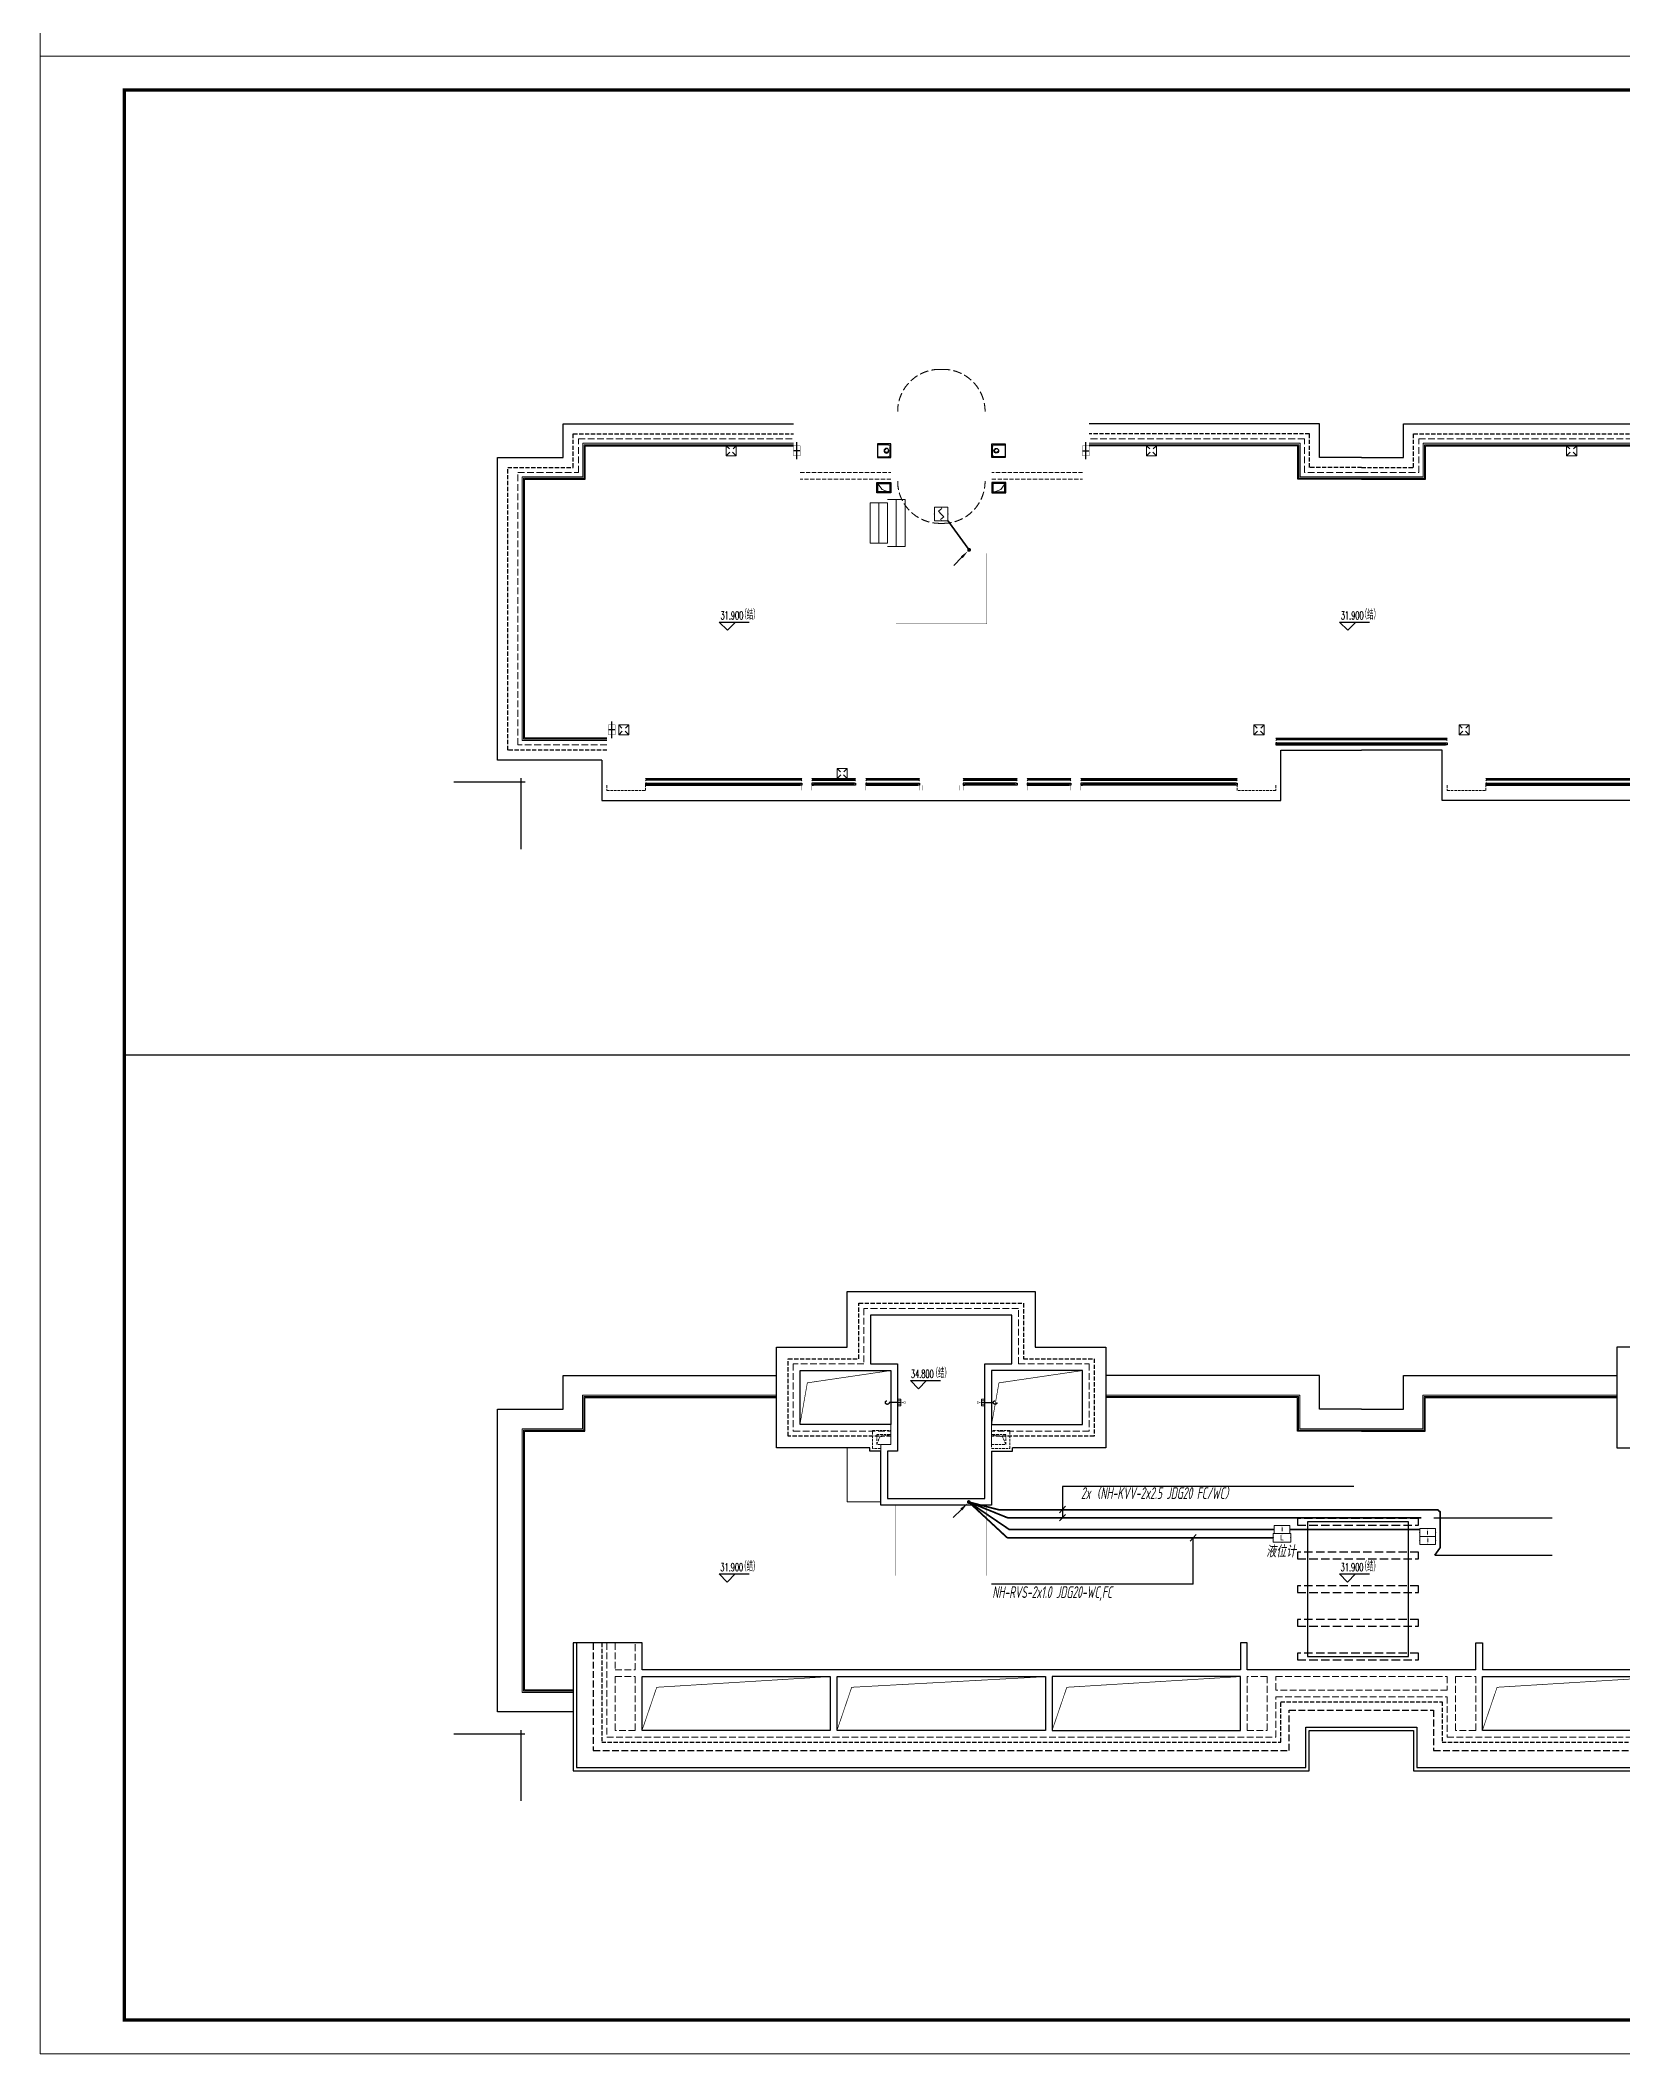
# Model space of a CAD drawing. Extents: x 3774419 to 4775970, y -926964 to 2266.
# Drawn here: x 4439570 to 4486647, y -926854 to -866979 of the extents above; entities that cross this region are included whole.
import ezdxf
from ezdxf.enums import TextEntityAlignment as Align

# ---------------------------------------------------------------- set-up
doc = ezdxf.new("R2010")
doc.units = 0
doc.header["$LTSCALE"] = 1000
doc.header["$MEASUREMENT"] = 0
for name, pattern in [('#P_--_20B1_001_t3$0$DASH', [0.35, 0.25, -0.1]), ('$1$DASH', [0.35, 0.25, -0.1]), ('__DASH', [0.35, 0.25, -0.1]), ('DASH', [0.35, 0.25, -0.1])]:
    doc.linetypes.add(name, pattern=pattern)
doc.layers.get('0').update_dxf_attribs({"linetype": 'CONTINUOUS'})
for name, color, linetype in [('!!电气', 1, 'CONTINUOUS'), ('$RECOVER_210609100354-0', 7, 'CONTINUOUS'), ('3-栏杆1', 252, 'CONTINUOUS'), ('DIM-照明', 7, 'CONTINUOUS'), ('DIM_ELEV', 3, 'CONTINUOUS'), ('LVTRY', 252, 'CONTINUOUS'), ('LWIRE', 4, 'CONTINUOUS'), ('ROOF', 183, 'CONTINUOUS'), ('TWT_DASH', 7, 'DASH'), ('TWT_水箱', 7, 'CONTINUOUS'), ('VPIPE-凝结', 150, 'CONTINUOUS'), ('VPIPE-雨水', 4, 'DASH'), ('WIRE-消防', 4, 'CONTINUOUS'), ('WIRE-照明', 2, 'CONTINUOUS'), ('建筑-排气道', 252, 'CONTINUOUS'), ('机电标识类', 1, 'CONTINUOUS'), ('污水', 3, 'CONTINUOUS'), ('看线', 185, 'CONTINUOUS'), ('管', 193, 'CONTINUOUS'), ('铝合金', 144, 'CONTINUOUS')]:
    doc.layers.add(name, color=color, linetype=linetype)
for name, color, linetype, lineweight in [('EQUIP-消防', 3, 'CONTINUOUS', 20), ('PUB_HATCH', 8, 'CONTINUOUS', 9), ('STAIR', 252, 'CONTINUOUS', 20), ('WINDOW', 146, 'CONTINUOUS', 20), ('图框', 147, 'CONTINUOUS', 20), ('平面-分水线', 189, 'CONTINUOUS', 15), ('平面-栏杆', 56, 'CONTINUOUS', 15), ('平面-看线', 252, 'CONTINUOUS', 15), ('立面-洞口示意', 252, 'CONTINUOUS', 13), ('线脚', 6, 'CONTINUOUS', 15)]:
    doc.layers.add(name, color=color, linetype=linetype, lineweight=lineweight)
doc.styles.add('_TCH_DIM', font='SIMPLEX', dxfattribs={"bigfont": 'GBCBIG'})
doc.styles.add('_TEL_ATTDEF', font='gbenor', dxfattribs={"bigfont": 'gbcbig'})
doc.styles.add('_TEL_DIM', font='SIMPLEX', dxfattribs={"width": 0.8, "height": 3.5, "bigfont": 'HZTXT'})
doc.styles.add('HZTXT', font='gbeitc.shx', dxfattribs={"width": 0.8, "height": 400, "bigfont": 'hztxt.shx'})
doc.styles.get("Standard").update_dxf_attribs({"font": 'gbenor.shx', "bigfont": 'gbcbig.shx'})

# ---------------------------------------------------------------- blocks, each defined once
blk = doc.blocks.new('DFSFSF')
at = {"layer": '平面-分水线'}
for p, q in [((697142, 775568), (697142, 775668)), ((697342, 775668), (697143, 775668)), ((697342, 775568), (697143, 775568)), ((697193, 775568), (697193, 775668)), ((697243, 775568), (697243, 775668)), ((697292, 775568), (697292, 775668)), ((697342, 775668), (697342, 775568)), ((697342, 775568), (697342, 775668))]:
    blk.add_line(p, q, dxfattribs=at)
blk = doc.blocks.new('DFGDGDGD')
at = {"layer": '平面-分水线', "const_width": 10}
blk.add_lwpolyline([(697268, 775441), (697243, 775541), (697218, 775441)], close=True, dxfattribs=at)
blk.add_blockref('DFSFSF', (0, 0))
blk = doc.blocks.new('R5T6Y7TRF')
at = {"layer": '平面-分水线', "color": 252, "elevation": -134}
blk.add_lwpolyline([(392485, -26438), (392785, -26438), (392785, -26738), (392485, -26738)], close=True, dxfattribs=at)
for points in [[(392485, -26438), (392582, -26534)], [(392485, -26738), (392593, -26629)], [(392676, -26629), (392785, -26738)], [(392688, -26534), (392785, -26438)]]:
    blk.add_lwpolyline(points, dxfattribs=at)
blk = doc.blocks.new('A$C3EB2330C')
at = {"layer": '管', "color": 252}
for p, q in [((0, 380), (330, 380)), ((330, 20), (0, 20)), ((380, 330), (380, 70))]:
    blk.add_line(p, q, dxfattribs=at)
blk.add_lwpolyline([(400, 400), (400, 0), (0, 0), (0, 400)], close=True, dxfattribs=at)
for centre, start, end in [((330, 330), 0, 90), ((330, 70), 270, 360)]:
    blk.add_arc(centre, 50, start, end, dxfattribs=at)
blk.add_ellipse((267, 200), major_axis=(-49.5, -49.5), ratio=1, start_param=-0.785398, end_param=5.497787, dxfattribs=at)
blk = doc.blocks.new('*U179')
h = blk.add_hatch(color=5)
h.set_gradient(color1=(0, 0, 255), rotation=180, tint=1)
h.paths.add_polyline_path([(0, 0), (-6.35, -6.35), (-6.35, -2.159), (-15, -2.159), (-15, 2.159), (-6.35, 2.159), (-6.35, 6.35)])
at = {"color": 0, "linetype": 'Continuous'}
blk.add_lwpolyline([(0, 0), (-6.35, -6.35), (-6.35, -2.159), (-15, -2.159), (-15, 2.159), (-6.35, 2.159), (-6.35, 6.35)], close=True, dxfattribs=at)
blk = doc.blocks.new('sgrsefv')
at = {"layer": 'PUB_HATCH'}
blk.add_hatch(color=256, dxfattribs=at).paths.add_polyline_path([(1112933, 840916), (1112933, 840646), (1113073, 840646), (1113073, 840661), (1112968, 840661), (1112948, 840681), (1112948, 840881), (1112968, 840901), (1113288, 840901), (1113308, 840881), (1113308, 840681), (1113288, 840661), (1113183, 840661), (1113183, 840646), (1113323, 840646), (1113323, 840916)])
at = {"layer": 'LVTRY', "color": 1}
for p, q in [((1113073, 840661), (1113073, 840646)), ((1113183, 840661), (1113183, 840646))]:
    blk.add_line(p, q, dxfattribs=at)
for points in [[(1112918, 840931), (1113338, 840931), (1113338, 840631), (1112918, 840631)], [(1112933, 840916), (1113323, 840916), (1113323, 840646), (1112933, 840646)], [(1113288, 840661), (1112968, 840661), (1112948, 840681), (1112948, 840881), (1112968, 840901), (1113288, 840901), (1113308, 840881), (1113308, 840681), (1113288, 840661)]]:
    blk.add_lwpolyline(points, close=True, dxfattribs=at)
at = {"layer": '立面-洞口示意'}
blk.add_lwpolyline([(1112918, 840931), (1113182, 840837), (1113338, 840631)], dxfattribs=at)
at = {"layer": '建筑-排气道', "xscale": -5, "yscale": 5, "zscale": 5, "rotation": 270}
blk.add_blockref('*U179', (1113118, 840599), dxfattribs=at)
blk = doc.blocks.new('GDGDGDGRGD')
at = {"color": 252, "linetype": '__DASH', "ltscale": 0.1}
blk.add_wipeout([(428917, 296115), (428717, 296115), (428717, 295815), (428917, 295815)], dxfattribs=at).dxf.layer = '污水'
at = {"layer": '机电标识类', "color": 252, "linetype": 'DASH', "ltscale": 400}
for p, q in [((428917, 295965), (428717, 295965)), ((428817, 295715), (428817, 296215))]:
    blk.add_line(p, q, dxfattribs=at)
at = {"layer": '污水', "color": 252, "linetype": '__DASH', "ltscale": 0.1, "const_width": 10}
blk.add_lwpolyline([(428917, 296115), (428717, 296115), (428717, 295815), (428917, 295815)], close=True, dxfattribs=at)
blk = doc.blocks.new('A$C1BAD4CCC')
at = {"layer": 'PUB_HATCH'}
blk.add_hatch(color=252, dxfattribs=at).paths.add_polyline_path([(15, -15), (15, -285), (155, -285), (155, -270), (50, -270), (30, -250), (30, -50), (50, -30), (370, -30), (390, -50), (390, -250), (370, -270), (265, -270), (265, -285), (405, -285), (405, -15)])
at = {"layer": 'LVTRY', "color": 252}
for p, q in [((155, -270), (155, -285)), ((265, -270), (265, -285))]:
    blk.add_line(p, q, dxfattribs=at)
for points in [[(420, 0), (0, 0), (0, -300), (420, -300)], [(405, -15), (15, -15), (15, -285), (405, -285)], [(50, -270), (370, -270), (390, -250), (390, -50), (370, -30), (50, -30), (30, -50), (30, -250), (50, -270)]]:
    blk.add_lwpolyline(points, close=True, dxfattribs=at)
at = {"layer": '立面-洞口示意', "color": 252}
blk.add_lwpolyline([(420, 0), (156, -94), (0, -300)], dxfattribs=at)
blk = doc.blocks.new('A$C2C2276DA')
at = {"layer": '!!电气'}
for p, q in [((-2000, 0), (117, 0)), ((0, -2000), (0, 110))]:
    blk.add_line(p, q, dxfattribs=at)
at = {"layer": '$RECOVER_210609100354-0', "color": 252, "const_width": 8}
for points in [[(11150, 6800), (11150, 4700), (13850, 4700), (13850, 6800)], [(38850, 6800), (38850, 4700), (36150, 4700), (36150, 6800)]]:
    blk.add_lwpolyline(points, dxfattribs=at)
at = {"color": 252, "const_width": 8}
for points in [[(8350, -100), (8350, -250), (8650, -250), (8650, -100)], [(9950, -100), (9950, -250), (10250, -250), (10250, -100)], [(11850, -100), (11850, -250), (11950, -250), (11950, -100)], [(13150, -100), (13150, -250), (13050, -250), (13050, -100)], [(15050, -100), (15050, -250), (14750, -250), (14750, -100)], [(16650, -100), (16650, -250), (16350, -250), (16350, -100)], [(33350, -100), (33350, -250), (33650, -250), (33650, -100)], [(34950, -100), (34950, -250), (35250, -250), (35250, -100)], [(36850, -100), (36850, -250), (36950, -250), (36950, -100)], [(38150, -100), (38150, -250), (38050, -250), (38050, -100)], [(40050, -100), (40050, -250), (39750, -250), (39750, -100)], [(41650, -100), (41650, -250), (41350, -250), (41350, -100)]]:
    blk.add_lwpolyline(points, dxfattribs=at)
at = {"layer": '3-栏杆1', "color": 252}
for p, q in [((22470, 1282), (22450, 1300)), ((22450, 1300), (22470, 1282)), ((22470, 1253), (22450, 1233)), ((22450, 1233), (22470, 1253)), ((22470, 1282), (27530, 1282)), ((22470, 1282), (22470, 1253)), ((27530, 1253), (22470, 1253)), ((27530, 1282), (27550, 1300)), ((27550, 1300), (27530, 1282)), ((27530, 1282), (27530, 1253)), ((27550, 1233), (27530, 1253)), ((3720, 82), (3700, 100)), ((3700, 100), (3720, 82)), ((3720, 53), (3700, 33)), ((3700, 33), (3720, 53)), ((3720, 82), (8330, 82)), ((3720, 82), (3720, 53)), ((8330, 53), (3720, 53)), ((8330, 82), (8350, 100)), ((8350, 100), (8330, 82)), ((8330, 82), (8330, 53)), ((8350, 33), (8330, 53)), ((8650, 100), (8670, 82)), ((8650, 33), (8670, 53)), ((9930, 82), (8670, 82)), ((8670, 82), (8670, 53)), ((8670, 53), (9930, 53)), ((9930, 82), (9950, 100)), ((9950, 100), (9930, 82)), ((9930, 82), (9930, 53)), ((9930, 53), (9950, 33)), ((9950, 33), (9930, 53)), ((10270, 82), (10250, 100)), ((10250, 100), (10270, 82)), ((10270, 53), (10250, 33)), ((10250, 33), (10270, 53)), ((10270, 82), (11830, 82)), ((10270, 82), (10270, 53)), ((11830, 53), (10270, 53)), ((11830, 82), (11850, 100)), ((11850, 100), (11830, 82)), ((11830, 82), (11830, 53)), ((11850, 33), (11830, 53)), ((13170, 82), (13150, 100)), ((13150, 100), (13170, 82)), ((13150, 33), (13170, 53)), ((14730, 82), (13170, 82)), ((13170, 82), (13170, 53)), ((13170, 53), (14730, 53)), ((14730, 82), (14750, 100)), ((14750, 100), (14730, 82)), ((14730, 82), (14730, 53)), ((14730, 53), (14750, 33)), ((14750, 33), (14730, 53)), ((15070, 82), (15050, 100)), ((15050, 100), (15070, 82)), ((15070, 53), (15050, 33)), ((15050, 33), (15070, 53)), ((15070, 82), (16330, 82)), ((15070, 82), (15070, 53)), ((16330, 53), (15070, 53)), ((16350, 100), (16330, 82)), ((16330, 82), (16330, 53)), ((16350, 33), (16330, 53)), ((16670, 82), (16650, 100)), ((16650, 100), (16670, 82)), ((16650, 33), (16670, 53)), ((21280, 82), (16670, 82)), ((16670, 82), (16670, 53)), ((16670, 53), (21280, 53)), ((21280, 82), (21300, 100)), ((21300, 100), (21280, 82)), ((21280, 82), (21280, 53)), ((21280, 53), (21300, 33)), ((21300, 33), (21280, 53)), ((28720, 82), (28700, 100)), ((28700, 100), (28720, 82)), ((28720, 53), (28700, 33)), ((28700, 33), (28720, 53)), ((28720, 82), (33330, 82)), ((28720, 82), (28720, 53)), ((33330, 53), (28720, 53)), ((33330, 82), (33350, 100)), ((33350, 100), (33330, 82)), ((33330, 82), (33330, 53)), ((33350, 33), (33330, 53)), ((33650, 100), (33670, 82)), ((33650, 33), (33670, 53)), ((34930, 82), (33670, 82)), ((33670, 82), (33670, 53)), ((33670, 53), (34930, 53)), ((34930, 82), (34950, 100)), ((34950, 100), (34930, 82)), ((34930, 82), (34930, 53)), ((34930, 53), (34950, 33)), ((34950, 33), (34930, 53)), ((35270, 82), (35250, 100)), ((35250, 100), (35270, 82)), ((35270, 53), (35250, 33)), ((35250, 33), (35270, 53)), ((35270, 82), (36830, 82)), ((35270, 82), (35270, 53)), ((36830, 53), (35270, 53)), ((36830, 82), (36850, 100)), ((36850, 100), (36830, 82)), ((36830, 82), (36830, 53)), ((36850, 33), (36830, 53)), ((38170, 82), (38150, 100)), ((38150, 100), (38170, 82)), ((38150, 33), (38170, 53)), ((39730, 82), (38170, 82)), ((38170, 82), (38170, 53)), ((38170, 53), (39730, 53)), ((39730, 82), (39750, 100)), ((39750, 100), (39730, 82)), ((39730, 82), (39730, 53)), ((39730, 53), (39750, 33)), ((39750, 33), (39730, 53)), ((40070, 82), (40050, 100)), ((40050, 100), (40070, 82)), ((40070, 53), (40050, 33)), ((40050, 33), (40070, 53)), ((40070, 82), (41330, 82)), ((40070, 82), (40070, 53)), ((41330, 53), (40070, 53)), ((41350, 100), (41330, 82)), ((41330, 82), (41330, 53)), ((41350, 33), (41330, 53)), ((41670, 82), (41650, 100)), ((41650, 100), (41670, 82)), ((41650, 33), (41670, 53)), ((46280, 82), (41670, 82)), ((41670, 82), (41670, 53)), ((41670, 53), (46280, 53)), ((46280, 82), (46300, 100)), ((46300, 100), (46280, 82)), ((46280, 82), (46280, 53)), ((46280, 53), (46300, 33)), ((46300, 33), (46280, 53))]:
    blk.add_line(p, q, dxfattribs=at)
at = {"layer": 'DIM_ELEV', "color": 252}
for p, q in [((6134, 4512), (5894, 4752)), ((5894, 4752), (6786, 4752)), ((6134, 4512), (6374, 4752)), ((24588, 4512), (24348, 4752)), ((24348, 4752), (25240, 4752)), ((24588, 4512), (24828, 4752)), ((44106, 4752), (43214, 4752)), ((43866, 4512), (43626, 4752)), ((43866, 4512), (44106, 4752))]:
    blk.add_line(p, q, dxfattribs=at)
at = {"layer": 'ROOF', "color": 252, "ltscale": 0.8}
for points in [[(2400, 650), (-700, 650), (-700, 9650), (1250, 9650), (1250, 10650), (8100, 10650)], [(25000, 9650), (23750, 9650), (23750, 10650), (16900, 10650)], [(25000, 9650), (26250, 9650), (26250, 10650), (33100, 10650)], [(2550, 1300), (100, 1300), (100, 9000), (1900, 9000), (1900, 10000), (8100, 10000)], [(25000, 9000), (23100, 9000), (23100, 10000), (16900, 10000)], [(25000, 9000), (26900, 9000), (26900, 10000), (33100, 10000)]]:
    blk.add_lwpolyline(points, dxfattribs=at)
at = {"layer": 'STAIR', "color": 252}
for p, q in [((10900, 7100), (10900, 8300)), ((39100, 7100), (39100, 8300))]:
    blk.add_line(p, q, dxfattribs=at)
at = {"layer": 'STAIR', "color": 252, "linetype": 'DASH'}
for points in [[(11200, 11020, -0.414214), (12450, 12270), (12550, 12270, -0.414214), (13800, 11020)], [(38800, 11020, 0.414214), (37550, 12270), (37450, 12270, 0.414214), (36200, 11020)], [(11200, 8940, 0.414214), (12450, 7690), (12550, 7690, 0.414214), (13800, 8940)], [(38800, 8940, -0.414214), (37550, 7690), (37450, 7690, -0.414214), (36200, 8940)]]:
    blk.add_lwpolyline(points, format="xyb", dxfattribs=at)
at = {"layer": 'STAIR', "color": 252}
for points in [[(10900, 8400), (11160, 8400), (11160, 7000), (10900, 7000)], [(11160, 8400), (11420, 8400), (11420, 7000), (11160, 7000)], [(38840, 8400), (38580, 8400), (38580, 7000), (38840, 7000)], [(39100, 8400), (38840, 8400), (38840, 7000), (39100, 7000)], [(10640, 8300), (10380, 8300), (10380, 7100), (10640, 7100)], [(10900, 8300), (10640, 8300), (10640, 7100), (10900, 7100)], [(39100, 8300), (39360, 8300), (39360, 7100), (39100, 7100)], [(39360, 8300), (39620, 8300), (39620, 7100), (39360, 7100)]]:
    blk.add_lwpolyline(points, dxfattribs=at)
at = {"layer": 'VPIPE-雨水', "color": 252}
for centre in [(10867, 9850), (14133, 9850), (35867, 9850), (39133, 9850)]:
    blk.add_circle(centre, 55, dxfattribs=at)
at = {"layer": 'WINDOW', "color": 252, "linetype": 'DASH', "ltscale": 0.5}
for p, q in [((8300, 9200), (11000, 9200)), ((11000, 9000), (8300, 9000)), ((16700, 9200), (14000, 9200)), ((14000, 9000), (16700, 9000)), ((33300, 9200), (36000, 9200)), ((36000, 9000), (33300, 9000)), ((41700, 9200), (39000, 9200)), ((39000, 9000), (41700, 9000))]:
    blk.add_line(p, q, dxfattribs=at)
at = {"layer": '平面-栏杆', "color": 252}
for points in [[(2550, 1230), (30, 1230), (30, 9070), (1830, 9070), (1830, 10070), (8100, 10070)], [(2550, 1270), (70, 1270), (70, 9030), (1870, 9030), (1870, 10030), (8100, 10030)], [(25000, 9070), (23170, 9070), (23170, 10070), (16900, 10070)], [(25000, 9030), (23130, 9030), (23130, 10030), (16900, 10030)], [(25000, 9070), (26830, 9070), (26830, 10070), (33100, 10070)], [(25000, 9030), (26870, 9030), (26870, 10030), (33100, 10030)]]:
    blk.add_lwpolyline(points, dxfattribs=at)
at = {"layer": '平面-看线', "color": 252}
for p, q in [((27550, 1300), (22450, 1300)), ((8350, 100), (3700, 100)), ((9950, 100), (8650, 100)), ((10250, 100), (11850, 100)), ((14750, 100), (13150, 100)), ((15050, 100), (16350, 100)), ((16650, 100), (21300, 100)), ((33350, 100), (28700, 100)), ((34950, 100), (33650, 100)), ((35250, 100), (36850, 100)), ((39750, 100), (38150, 100)), ((40050, 100), (41350, 100)), ((41650, 100), (46300, 100))]:
    blk.add_line(p, q, dxfattribs=at)
at = {"layer": '平面-看线', "color": 252, "linetype": 'DASH', "ltscale": 0.8}
for points in [[(2550, 1100), (-100, 1100), (-100, 9200), (1700, 9200), (1700, 10200), (8100, 10200)], [(25000, 9200), (23300, 9200), (23300, 10200), (16900, 10200)], [(25000, 9200), (26700, 9200), (26700, 10200), (33100, 10200)]]:
    blk.add_lwpolyline(points, dxfattribs=at)
at = {"layer": '平面-看线', "color": 252, "linetype": 'DASH', "ltscale": 0.3}
for points in [[(2550, -100), (2550, -250), (3700, -250), (3700, -100)], [(22450, -100), (22450, -250), (21300, -250), (21300, -100)], [(27550, -100), (27550, -250), (28700, -250), (28700, -100)], [(47450, -100), (47450, -250), (46300, -250), (46300, -100)]]:
    blk.add_lwpolyline(points, dxfattribs=at)
at = {"layer": '看线', "color": 252, "linetype": '#P_--_20B1_001_t3$0$DASH', "ltscale": 0.5}
for points in [[(2550, 950), (-400, 950), (-400, 9350), (1550, 9350), (1550, 10350), (8100, 10350)], [(25000, 9350), (23450, 9350), (23450, 10350), (16900, 10350)], [(25000, 9350), (26550, 9350), (26550, 10350), (33100, 10350)]]:
    blk.add_lwpolyline(points, dxfattribs=at)
at = {"layer": '看线', "color": 252}
for points in [[(2400, 650), (2400, -550), (22600, -550), (22600, 950), (25000, 950)], [(47600, 650), (47600, -550), (27400, -550), (27400, 950), (25000, 950)]]:
    blk.add_lwpolyline(points, dxfattribs=at)
at = {"layer": '铝合金', "color": 252}
for points in [[(22480, 1160), (22450, 1160), (22450, 1100), (22500, 1100), (22500, 1130)], [(22450, 1130), (22450, 1100), (22500, 1100), (22500, 1110), (22500, 1110), (22500, 1130)], [(22480, 1160), (27520, 1160)], [(22500, 1130), (27500, 1130)], [(22500, 1100), (27500, 1100)], [(27520, 1160), (27550, 1160), (27550, 1100), (27500, 1100), (27500, 1130)], [(27550, 1130), (27550, 1100), (27500, 1100), (27500, 1110), (27500, 1110), (27500, 1130)], [(3730, -40), (3700, -40), (3700, -100), (3750, -100), (3750, -70)], [(3700, -70), (3700, -100), (3750, -100), (3750, -90), (3750, -90), (3750, -70)], [(3730, -40), (8320, -40)], [(3750, -70), (8300, -70)], [(3750, -100), (8300, -100)], [(8320, -40), (8350, -40), (8350, -100), (8300, -100), (8300, -70)], [(8350, -70), (8350, -100), (8300, -100), (8300, -90), (8300, -90), (8300, -70)], [(8680, -40), (8650, -40), (8650, -100), (8700, -100), (8700, -70)], [(8650, -70), (8650, -100), (8700, -100), (8700, -90), (8700, -90), (8700, -70)], [(9920, -40), (8680, -40)], [(9900, -70), (8700, -70)], [(9900, -100), (8700, -100)], [(9920, -40), (9950, -40), (9950, -100), (9900, -100), (9900, -70)], [(9950, -70), (9950, -100), (9900, -100), (9900, -90), (9900, -90), (9900, -70)], [(10280, -40), (10250, -40), (10250, -100), (10300, -100), (10300, -70)], [(10250, -70), (10250, -100), (10300, -100), (10300, -90), (10300, -90), (10300, -70)], [(10280, -40), (11820, -40)], [(10300, -70), (11800, -70)], [(10300, -100), (11800, -100)], [(11820, -40), (11850, -40), (11850, -100), (11800, -100), (11800, -70)], [(11850, -70), (11850, -100), (11800, -100), (11800, -90), (11800, -90), (11800, -70)], [(13180, -40), (13150, -40), (13150, -100), (13200, -100), (13200, -70)], [(13150, -70), (13150, -100), (13200, -100), (13200, -90), (13200, -90), (13200, -70)], [(14720, -40), (13180, -40)], [(14700, -70), (13200, -70)], [(14700, -100), (13200, -100)], [(14720, -40), (14750, -40), (14750, -100), (14700, -100), (14700, -70)], [(14750, -70), (14750, -100), (14700, -100), (14700, -90), (14700, -90), (14700, -70)], [(15080, -40), (15050, -40), (15050, -100), (15100, -100), (15100, -70)], [(15050, -70), (15050, -100), (15100, -100), (15100, -90), (15100, -90), (15100, -70)], [(15080, -40), (16320, -40)], [(15100, -70), (16300, -70)], [(15100, -100), (16300, -100)], [(16320, -40), (16350, -40), (16350, -100), (16300, -100), (16300, -70)], [(16350, -70), (16350, -100), (16300, -100), (16300, -90), (16300, -90), (16300, -70)], [(16680, -40), (16650, -40), (16650, -100), (16700, -100), (16700, -70)], [(16650, -70), (16650, -100), (16700, -100), (16700, -90), (16700, -90), (16700, -70)], [(21270, -40), (16680, -40)], [(21250, -70), (16700, -70)], [(21250, -100), (16700, -100)], [(21270, -40), (21300, -40), (21300, -100), (21250, -100), (21250, -70)], [(21300, -70), (21300, -100), (21250, -100), (21250, -90), (21250, -90), (21250, -70)], [(28730, -40), (28700, -40), (28700, -100), (28750, -100), (28750, -70)], [(28700, -70), (28700, -100), (28750, -100), (28750, -90), (28750, -90), (28750, -70)], [(28730, -40), (33320, -40)], [(28750, -70), (33300, -70)], [(28750, -100), (33300, -100)], [(33320, -40), (33350, -40), (33350, -100), (33300, -100), (33300, -70)], [(33350, -70), (33350, -100), (33300, -100), (33300, -90), (33300, -90), (33300, -70)], [(33680, -40), (33650, -40), (33650, -100), (33700, -100), (33700, -70)], [(33650, -70), (33650, -100), (33700, -100), (33700, -90), (33700, -90), (33700, -70)], [(34920, -40), (33680, -40)], [(34900, -70), (33700, -70)], [(34900, -100), (33700, -100)], [(34920, -40), (34950, -40), (34950, -100), (34900, -100), (34900, -70)], [(34950, -70), (34950, -100), (34900, -100), (34900, -90), (34900, -90), (34900, -70)], [(35280, -40), (35250, -40), (35250, -100), (35300, -100), (35300, -70)], [(35250, -70), (35250, -100), (35300, -100), (35300, -90), (35300, -90), (35300, -70)], [(35280, -40), (36820, -40)], [(35300, -70), (36800, -70)], [(35300, -100), (36800, -100)], [(36820, -40), (36850, -40), (36850, -100), (36800, -100), (36800, -70)], [(36850, -70), (36850, -100), (36800, -100), (36800, -90), (36800, -90), (36800, -70)], [(38180, -40), (38150, -40), (38150, -100), (38200, -100), (38200, -70)], [(38150, -70), (38150, -100), (38200, -100), (38200, -90), (38200, -90), (38200, -70)], [(39720, -40), (38180, -40)], [(39700, -70), (38200, -70)], [(39700, -100), (38200, -100)], [(39720, -40), (39750, -40), (39750, -100), (39700, -100), (39700, -70)], [(39750, -70), (39750, -100), (39700, -100), (39700, -90), (39700, -90), (39700, -70)], [(40080, -40), (40050, -40), (40050, -100), (40100, -100), (40100, -70)], [(40050, -70), (40050, -100), (40100, -100), (40100, -90), (40100, -90), (40100, -70)], [(40080, -40), (41320, -40)], [(40100, -70), (41300, -70)], [(40100, -100), (41300, -100)], [(41320, -40), (41350, -40), (41350, -100), (41300, -100), (41300, -70)], [(41350, -70), (41350, -100), (41300, -100), (41300, -90), (41300, -90), (41300, -70)], [(41680, -40), (41650, -40), (41650, -100), (41700, -100), (41700, -70)], [(41650, -70), (41650, -100), (41700, -100), (41700, -90), (41700, -90), (41700, -70)], [(46270, -40), (41680, -40)], [(46250, -70), (41700, -70)], [(46250, -100), (41700, -100)], [(46270, -40), (46300, -40), (46300, -100), (46250, -100), (46250, -70)], [(46300, -70), (46300, -100), (46250, -100), (46250, -90), (46250, -90), (46250, -70)]]:
    blk.add_lwpolyline(points, dxfattribs=at)
at = {"color": 252}
for p in [(-386385, 36438, 134), (-361385, 36438, 134), (-389585, 28138, 134), (-364585, 28138, 134), (-383085, 26838, 134)]:
    blk.add_blockref('R5T6Y7TRF', p, dxfattribs=at)
at = {"color": 252, "xscale": -1}
for p in [(411385, 36438, 134), (414585, 28138, 134), (439585, 28138, 134), (433085, 26838, 134)]:
    blk.add_blockref('R5T6Y7TRF', p, dxfattribs=at)
for name, p, rotation in [('R5T6Y7TRF', (436385, 36438, 134), 359.9999999999918), ('sgrsefv', (-1073918, 849532), 180), ('A$C1BAD4CCC', (10580, 8601), 180), ('A$C1BAD4CCC', (35580, 8601), 180)]:
    blk.add_blockref(name, p, dxfattribs=dict(at, rotation=rotation))
at = {"color": 252}
for name, p, rotation in [('sgrsefv', (1148918, 849532), 179.9999999999919), ('A$C1BAD4CCC', (14420, 8601), 180.0000011675328), ('A$C1BAD4CCC', (39420, 8601), 179.9999999032518)]:
    blk.add_blockref(name, p, dxfattribs=dict(at, rotation=rotation))
at = {"layer": '管', "color": 252, "xscale": -1, "rotation": 180}
for p in [(10600, 10050), (35600, 10050)]:
    blk.add_blockref('A$C3EB2330C', p, dxfattribs=at)
at = {"layer": '管', "color": 252}
for p, rotation in [((14400, 10050), 180), ((39400, 10050), 179.9999999999919)]:
    blk.add_blockref('A$C3EB2330C', p, dxfattribs=dict(at, rotation=rotation))
at = {"layer": 'DIM_ELEV', "color": 252, "style": '_TCH_DIM'}
for s, height, width, p in [('31.900', 238, 0.494118, (5930, 4832)), ('（结）', 270.1, 0.7, (6523, 4832)), ('31.900', 238, 0.494118, (24384, 4832)), ('（结）', 270.1, 0.7, (24977, 4832)), ('31.900', 238, 0.494118, (43315, 4832)), ('（结）', 270.1, 0.7, (43909, 4832))]:
    blk.add_text(s, height=height, dxfattribs=dict(at, width=width)).set_placement(p)
at = {"color": 252}
for p in [(-420617, -286115), (-395617, -286115), (-426117, -294416)]:
    blk.add_blockref('GDGDGDGRGD', p, dxfattribs=at)
at = {"color": 252, "xscale": -1}
for p in [(445617, -286115), (476117, -294416)]:
    blk.add_blockref('GDGDGDGRGD', p, dxfattribs=at)
at = {"layer": 'ROOF', "color": 252, "ltscale": 0.8}
for points in [[(47600, 650), (50700, 650), (50700, 9650), (48750, 9650), (48750, 10650), (41900, 10650)], [(47450, 1300), (49900, 1300), (49900, 9000), (48100, 9000), (48100, 10000), (41900, 10000)]]:
    blk.add_lwpolyline(points, dxfattribs=at)
at = {"layer": '平面-栏杆', "color": 252}
for points in [[(47450, 1230), (49970, 1230), (49970, 9070), (48170, 9070), (48170, 10070), (41900, 10070)], [(47450, 1270), (49930, 1270), (49930, 9030), (48130, 9030), (48130, 10030), (41900, 10030)]]:
    blk.add_lwpolyline(points, dxfattribs=at)
at = {"layer": '平面-看线', "color": 252, "linetype": 'DASH', "ltscale": 0.8}
blk.add_lwpolyline([(47450, 1100), (50100, 1100), (50100, 9200), (48300, 9200), (48300, 10200), (41900, 10200)], dxfattribs=at)
at = {"layer": '看线', "color": 252, "linetype": '#P_--_20B1_001_t3$0$DASH', "ltscale": 0.5}
blk.add_lwpolyline([(47450, 950), (50400, 950), (50400, 9350), (48450, 9350), (48450, 10350), (41900, 10350)], dxfattribs=at)
at = {"color": 252, "xscale": -1}
blk.add_blockref('GDGDGDGRGD', (470617, -286115), dxfattribs=at)
blk = doc.blocks.new('A$C40D21977')
at = {"layer": 'TWT_DASH', "color": 252}
for points in [[(-1200, 2200), (-1200, -1400), (-1000, -1400), (-1000, 2200)], [(-200, 2200), (-200, -1400), (0, -1400), (0, 2200)], [(800, 2200), (800, -1400), (1000, -1400), (1000, 2200)], [(1800, 2200), (1800, -1400), (2000, -1400), (2000, 2200)], [(2800, 2200), (2800, -1400), (3000, -1400), (3000, 2200)]]:
    blk.add_lwpolyline(points, close=True, dxfattribs=at)
at = {"layer": 'TWT_水箱', "color": 252}
blk.add_lwpolyline([(-1100, 1900), (-1100, -1100), (2900, -1100), (2900, 1900)], close=True, dxfattribs=at)
blk = doc.blocks.new('$equip$00002649')
for p, q in [((-0.5, 0.5), (-0.5, -0.5)), ((0.5, 0.5), (-0.5, 0.5)), ((-0.2, 0.2), (0.05, 0.4)), ((0, 0), (-0.2, 0.2)), ((0, 0), (0.2, -0.2)), ((0.5, -0.5), (0.5, 0.5)), ((-0.5, -0.5), (0.5, -0.5)), ((0.2, -0.2), (-0.05, -0.4))]:
    blk.add_line(p, q)
at = {"const_width": 0.04}
blk.add_lwpolyline([(-0.5, 0.5), (0.5, 0.5), (0.5, -0.5), (-0.5, -0.5), (-0.5, 0.5), (0.5, 0.5)], dxfattribs=at)
for p in [(-0.5, 0), (0, 0.5), (0.5, 0), (0, -0.5)]:
    blk.add_point(p)
at = {"color": 7, "flags": 1}
for tag, height, p in [('A', 0.00002, (0, 0)), ('B', 0.4, (0.76, -0.21))]:
    blk.add_attdef(tag, text='', height=height, dxfattribs=at).set_placement(p, align=Align.MIDDLE_CENTER)
blk = doc.blocks.new('$equip$00003129')
for p, q in [((-0.65, 0.65), (-0.65, 0)), ((0.65, 0.65), (-0.65, 0.65)), ((-0.65, 0), (0.65, 0)), ((0.65, 0), (0.65, 0.65))]:
    blk.add_line(p, q)
at = {"const_width": 0.05}
blk.add_lwpolyline([(-0.65, 0.65), (-0.65, 0), (0.65, 0), (0.65, 0.65), (-0.65, 0.65), (-0.65, 0)], dxfattribs=at)
for p in [(-0.65, 0.33), (0, 0.65), (0, 0), (0.65, 0.33)]:
    blk.add_point(p)
at = {"color": 7}
blk.add_attdef('$TEXT$', text='', height=0.4, dxfattribs=at).set_placement((0.01, 0.34), align=Align.MIDDLE_CENTER)
at = {"color": 7, "flags": 1}
for tag, p in [('A', (0, 0)), ('B', (0.9, 0.25))]:
    blk.add_attdef(tag, text='', height=0.4, dxfattribs=at).set_placement(p, align=Align.MIDDLE_CENTER)
blk = doc.blocks.new('$equip$00002463')
for p, q in [((-0.65, 0.65), (-0.65, 0)), ((0.65, 0.65), (-0.65, 0.65)), ((-0.65, 0), (0.65, 0)), ((0.65, 0), (0.65, 0.65))]:
    blk.add_line(p, q)
at = {"const_width": 0.05}
blk.add_lwpolyline([(-0.65, 0.65), (-0.65, 0), (0.65, 0), (0.65, 0.65), (-0.65, 0.65), (-0.65, 0)], dxfattribs=at)
for p in [(-0.65, 0.33), (0, 0.65), (0, 0), (0.65, 0.33)]:
    blk.add_point(p)
at = {"color": 7, "style": '_TEL_DIM'}
blk.add_attdef('$TEXT$', text='', height=0.3, dxfattribs=at).set_placement((0.01, 0.34), align=Align.MIDDLE_CENTER)
at = {"color": 7, "style": '_TEL_DIM', "flags": 1}
blk.add_attdef('A', text='', height=0.00002, dxfattribs=at).set_placement((0, 0), align=Align.MIDDLE_CENTER)
blk = doc.blocks.new('$TelecSys$00000081')
for p, q in [((0.1, 0.1), (0.1, 0.1)), ((-1.15, -1.15), (-0.55, -0.55)), ((-0.1, -0.1), (-0.1, -0.1))]:
    blk.add_line(p, q)
at = {"const_width": 0.142}
blk.add_lwpolyline([(0.07, 0, 1), (-0.07, 0, 1)], format="xyb", close=True, dxfattribs=at)
blk.add_solid([(-0.62, -0.48), (-0.48, -0.62), (-0.1, -0.1)])
at = {"width": 0.8, "flags": 9}
blk.add_attdef('A', (0, 0), '', height=0.00002, rotation=180, dxfattribs=at)

msp = doc.modelspace()

# ---------------------------------------------------------------- linework, layer by layer
at = {"layer": '!!电气', "color": 252}
msp.add_line((4442069.6, -897153.6), (4515674.5, -897153.6), dxfattribs=at)
at = {"layer": '!!电气'}
for p, q in [((4453872, -919337.9), (4453872, -917227.8)), ((4451872, -917337.9), (4453989.2, -917337.9))]:
    msp.add_line(p, q, dxfattribs=at)
for points in [[(4481029.4, -910914.1), (4481029.4, -910914.1), (4484552, -910914.1)], [(4481052.4, -912031.4), (4481052.4, -912031.4), (4484546.4, -912031.4)]]:
    msp.add_lwpolyline(points, dxfattribs=at)
at = {"layer": '$RECOVER_210609100354-0', "color": 252, "const_width": 8}
msp.add_lwpolyline([(4465022, -910537.9), (4465022, -912637.9), (4467722, -912637.9), (4467722, -910537.9)], dxfattribs=at)
at = {"color": 252, "const_width": 20}
for points in [[(4462172, -908137.9), (4462389.7, -906903.1), (4464872.1, -906537.9)], [(4467872, -908137.9), (4468089.7, -906903.1), (4470572, -906537.9)], [(4457472, -917237.9), (4457909, -915956.4), (4463072.1, -915637.9)], [(4463272.1, -917237.9), (4463709, -915956.4), (4469472, -915640.7)], [(4469672, -917237.9), (4470108.9, -915956.4), (4475272, -915637.9)], [(4482472, -917237.9), (4482909, -915956.4), (4488072.1, -915637.9)]]:
    msp.add_lwpolyline(points, dxfattribs=at)
at = {"color": 252}
for points in [[(4464572, -908937.4), (4464252, -908937.4), (4464252, -908837.9)], [(4467872, -908937.4), (4468492, -908937.4), (4468492, -908837.9)]]:
    msp.add_lwpolyline(points, dxfattribs=at)
at = {"layer": 'DIM-照明', "color": 2, "linetype": 'ByBlock'}
for p, q in [((4469978, -909982.8), (4469978, -910914.1)), ((4470066.2, -910575), (4469889.8, -910768.2)), ((4470066.2, -910817.5), (4469889.8, -911010.7)), ((4473954.8, -911417.4), (4473778.4, -911610.6)), ((4473866.6, -912888.5), (4473866.6, -911514))]:
    msp.add_line(p, q, dxfattribs=at)
for points in [[(4478645.7, -909982.8), (4469978, -909982.8)], [(4473866.6, -912888.5), (4467870.2, -912888.5)]]:
    msp.add_lwpolyline(points, dxfattribs=at)
at = {"layer": 'DIM_ELEV', "color": 252}
for p, q in [((4465697.8, -907077.9), (4465457.8, -906837.9)), ((4465457.8, -906837.9), (4466350.1, -906837.9)), ((4465697.8, -907077.9), (4465937.8, -906837.9)), ((4460005.6, -912826), (4459765.6, -912586)), ((4459765.6, -912586), (4460657.9, -912586)), ((4460005.6, -912826), (4460245.6, -912586)), ((4478459.7, -912826), (4478219.7, -912586)), ((4478219.7, -912586), (4479112, -912586)), ((4478459.7, -912826), (4478699.7, -912586))]:
    msp.add_line(p, q, dxfattribs=at)
at = {"layer": 'ROOF', "color": 252, "ltscale": 0.8}
for points in [[(4464252, -908837.9), (4461472, -908837.9), (4461472, -905837.9), (4463572, -905837.9), (4463572, -904187.9), (4469172, -904187.9), (4469172, -905837.9), (4471272, -905837.9), (4471272, -908837.9), (4468492, -908837.9)], [(4493492, -908837.9), (4496272, -908837.9), (4496272, -905837.9), (4494172, -905837.9), (4494172, -904187.9), (4488572, -904187.9), (4488572, -905837.9), (4486472, -905837.9), (4486472, -908837.9), (4489252, -908837.9)], [(4455422, -916687.9), (4453172, -916687.9), (4453172, -907687.9), (4455122, -907687.9), (4455122, -906687.9), (4461472, -906687.9)], [(4478872, -907687.9), (4477622, -907687.9), (4477622, -906687.9), (4471272, -906687.9)], [(4478872, -907687.9), (4480122, -907687.9), (4480122, -906687.9), (4486472, -906687.9)], [(4455422, -916037.9), (4453972, -916037.9), (4453972, -908337.9), (4455772, -908337.9), (4455772, -907337.9), (4461472, -907337.9)], [(4478872, -908337.9), (4476972, -908337.9), (4476972, -907337.9), (4471272, -907337.9)], [(4478872, -908337.9), (4480772, -908337.9), (4480772, -907337.9), (4486472, -907337.9)], [(4467872, -908937.4), (4467872, -910537.9), (4464572, -910537.9), (4464572, -908937.4)], [(4455422, -914637.9), (4455422, -918437.9), (4477322, -918437.9), (4477322, -917237.9), (4480422, -917237.9), (4480422, -918437.9), (4502322, -918437.9), (4502322, -914637.9)], [(4475272, -915437.9), (4457472, -915437.9), (4457472, -914637.9), (4455422, -914637.9)], [(4455522, -914637.9), (4455522, -918337.9), (4477222, -918337.9), (4477222, -917137.9), (4480522, -917137.9), (4480522, -918337.9), (4502222, -918337.9), (4502222, -914637.9)], [(4475472, -915437.9), (4475472, -914637.9), (4475272, -914637.9), (4475272, -915437.9)], [(4482272, -915437.9), (4482272, -914637.9), (4482472, -914637.9), (4482472, -915437.9)], [(4502322, -914637.9), (4500272, -914637.9), (4500272, -915437.9), (4482472, -915437.9)], [(4482272, -915437.9), (4475472, -915437.9)]]:
    msp.add_lwpolyline(points, dxfattribs=at)
for points in [[(4464272, -904887.9), (4464272, -906337.9), (4465072, -906337.9), (4465072, -908937.9), (4464772, -908937.9), (4464772, -910337.9), (4467672, -910337.9), (4467672, -906337.9), (4468472, -906337.9), (4468472, -904887.9)], [(4462172, -906537.9), (4464872.1, -906537.9), (4464872.1, -908137.9), (4462172, -908137.9)], [(4470572, -906537.9), (4467872, -906537.9), (4467872, -908137.9), (4470572, -908137.9)], [(4457472, -915637.9), (4463072.1, -915637.9), (4463072.1, -917237.9), (4457472, -917237.9)], [(4463272.1, -915637.9), (4469472, -915637.9), (4469472, -917237.9), (4463272.1, -917237.9)], [(4475272, -915637.9), (4469672, -915637.9), (4469672, -917237.9), (4475272, -917237.9)], [(4482472, -915637.9), (4488072.1, -915637.9), (4488072.1, -917237.9), (4482472, -917237.9)]]:
    msp.add_lwpolyline(points, close=True, dxfattribs=at)
at = {"layer": 'ROOF', "color": 252, "linetype": '__DASH', "ltscale": 0.8}
msp.add_lwpolyline([(4456022, -914637.9), (4456022, -917837.9), (4476722, -917837.9), (4476722, -916637.9), (4481022, -916637.9), (4481022, -917837.9), (4501722, -917837.9), (4501722, -914637.9)], dxfattribs=at)
at = {"layer": 'STAIR', "color": 252}
msp.add_lwpolyline([(4464252, -908837.9), (4463572, -908837.9), (4463572, -910437.9), (4464572, -910437.9)], dxfattribs=at)
at = {"layer": 'VPIPE-凝结', "color": 252}
for p, q in [((4465072, -907487.9), (4464822, -907487.9)), ((4467672, -907487.9), (4467922, -907487.9))]:
    msp.add_line(p, q, dxfattribs=at)
at = {"layer": 'VPIPE-雨水', "color": 252}
for centre in [(4464767, -907487.9), (4467977, -907487.9)]:
    msp.add_circle(centre, 55, dxfattribs=at)
at = {"layer": 'WIRE-消防', "linetype": 'Continuous', "const_width": 50}
for points in [[(4476274.3, -911266), (4468399.6, -911266), (4467192.7, -910447.5)], [(4476746.3, -911266), (4480605.8, -911266)]]:
    msp.add_lwpolyline(points, dxfattribs=at)
at = {"layer": 'WIRE-照明', "color": 1, "linetype": 'Continuous', "const_width": 50}
for points in [[(4467192.7, -910447.5), (4468317.7, -911492.6)], [(4467192.7, -910447.5), (4468326.5, -910907.5)], [(4481052.4, -912031.4), (4481215.9, -911803.3), (4481215.9, -910743.1), (4481143.4, -910677.7), (4468086.7, -910677.7), (4467192.7, -910447.5)], [(4468362.3, -910914.1), (4480654.2, -910914.1)], [(4468379.5, -911514), (4476250.3, -911514)]]:
    msp.add_lwpolyline(points, dxfattribs=at)
for points in [[(4468326.5, -910907.5, 0.0916839), (4468362.3, -910914.1)], [(4468317.7, -911492.6, 0.1682494), (4468379.5, -911514)]]:
    msp.add_lwpolyline(points, format="xyb", dxfattribs=at)
at = {"layer": '图框'}
msp.add_lwpolyline([(4439569.6, -808053.6), (4523669.6, -808053.6), (4523669.6, -867453.6), (4439569.6, -867453.6)], close=True, dxfattribs=at)
msp.add_lwpolyline([(4439569.6, -808053.6), (4523669.6, -808053.6), (4523669.6, -867453.6), (4439569.6, -867453.6)], close=True, dxfattribs=at)
at = {"layer": '平面-栏杆', "color": 252}
for points in [[(4455422, -916107.9), (4453902, -916107.9), (4453902, -908267.9), (4455702, -908267.9), (4455702, -907267.9), (4461472, -907267.9)], [(4455422, -916067.9), (4453942, -916067.9), (4453942, -908307.9), (4455742, -908307.9), (4455742, -907307.9), (4461472, -907307.9)], [(4478872, -908267.9), (4477042, -908267.9), (4477042, -907267.9), (4471272, -907267.9)], [(4478872, -908307.9), (4477002, -908307.9), (4477002, -907307.9), (4471272, -907307.9)], [(4478872, -908267.9), (4480702, -908267.9), (4480702, -907267.9), (4486472, -907267.9)], [(4478872, -908307.9), (4480742, -908307.9), (4480742, -907307.9), (4486472, -907307.9)]]:
    msp.add_lwpolyline(points, dxfattribs=at)
at = {"layer": '平面-看线', "color": 252, "linetype": 'DASH', "ltscale": 0.8}
for p, q in [((4464872.1, -908337.9), (4464872.1, -908137.9)), ((4467872, -908337.9), (4467872, -908137.9))]:
    msp.add_line(p, q, dxfattribs=at)
for points in [[(4468672, -906337.9), (4468672, -904687.9), (4464072, -904687.9), (4464072, -906337.9), (4461972, -906337.9), (4461972, -908337.9), (4464872, -908337.9), (4464872, -908737.7), (4464572, -908737.7), (4464572, -908937.4)], [(4468672, -906337.9), (4470772, -906337.9), (4470772, -908337.9), (4467872, -908337.9), (4467872, -908837.7)], [(4456422, -914637.9), (4456422, -917437.9), (4476322, -917437.9), (4476322, -916237.9), (4481422, -916237.9), (4481422, -917437.9), (4501322, -917437.9), (4501322, -914637.9)], [(4456672, -914637.9), (4456672, -915437.9), (4457272, -915437.9), (4457272, -914637.9)]]:
    msp.add_lwpolyline(points, dxfattribs=at)
for points in [[(4456672, -915637.9), (4457272, -915637.9), (4457272, -917237.9), (4456672, -917237.9)], [(4476072, -915637.9), (4475472, -915637.9), (4475472, -917237.9), (4476072, -917237.9)], [(4476322, -915637.9), (4481422, -915637.9), (4481422, -916037.9), (4476322, -916037.9)], [(4481672, -915637.9), (4482272, -915637.9), (4482272, -917237.9), (4481672, -917237.9)]]:
    msp.add_lwpolyline(points, close=True, dxfattribs=at)
at = {"layer": '看线', "color": 252, "linetype": '#P_--_20B1_001_t3$0$DASH', "ltscale": 0.5}
for points in [[(4464872.1, -908487.9), (4461822, -908487.9), (4461822, -906187.9), (4463922, -906187.9), (4463922, -904537.9), (4468822, -904537.9), (4468822, -906187.9), (4470922, -906187.9), (4470922, -908487.9), (4467872, -908487.9)], [(4456272, -914637.9), (4456272, -917587.9), (4476472, -917587.9), (4476472, -916387.9), (4481272, -916387.9), (4481272, -917587.9), (4501472, -917587.9), (4501472, -914637.9)]]:
    msp.add_lwpolyline(points, dxfattribs=at)
at = {"layer": '线脚', "color": 252, "linetype": '$1$DASH', "ltscale": 0.3}
for points in [[(4464572, -908857.4), (4464332, -908857.4), (4464332, -908317.4), (4464872, -908317.4)], [(4464452, -908737.4), (4464545.5, -908513.1), (4464872, -908437.4)], [(4467872, -908857.4), (4468412, -908857.4), (4468412, -908317.4), (4467872, -908317.4)], [(4468292, -908737.4), (4468198.6, -908513.1), (4467872, -908437.4)]]:
    msp.add_lwpolyline(points, dxfattribs=at)
for points in [[(4464452, -908437.4), (4464872, -908437.4), (4464872, -908737.4), (4464452, -908737.4)], [(4468292, -908437.4), (4467872, -908437.4), (4467872, -908737.4), (4468292, -908737.4)]]:
    msp.add_lwpolyline(points, close=True, dxfattribs=at)

# ---------------------------------------------------------------- block references
at = {"layer": '!!电气'}
msp.add_blockref('A$C2C2276DA', (4453877, -889034.3), dxfattribs=at)
at = {"color": 252, "xscale": -1, "rotation": 90}
msp.add_blockref('DFGDGDGD', (5240739.6, -210245.4), dxfattribs=at)
at = {"color": 252, "rotation": 270}
msp.add_blockref('DFGDGDGD', (3692004.5, -210245.4), dxfattribs=at)
at = {"rotation": 270}
msp.add_blockref('A$C40D21977', (4478372.1, -912137.9), dxfattribs=at)
at = {"layer": 'EQUIP-消防', "color": 7, "xscale": 363.0769230842591, "yscale": 363.0769230842591, "zscale": 363.0769230842591}
for p in [(4476510.3, -911384), (4480841.8, -911708.8)]:
    msp.add_blockref('$equip$00002463', p, dxfattribs=at).add_auto_attribs({'$TEXT$': 'I'})
at = {"layer": 'EQUIP-消防', "color": 7, "xscale": 363.0769230842591, "yscale": 363.0769230842591, "zscale": 363.0769230842591, "rotation": 180}
msp.add_blockref('$equip$00002463', (4480841.8, -911236.8), dxfattribs=at).add_auto_attribs({'$TEXT$': 'I'})
at = {"layer": 'EQUIP-消防', "color": 1, "linetype": 'ByBlock'}
ref = msp.add_blockref('$equip$00003129', (4476510.3, -911644), dxfattribs=dict(at, xscale=400, yscale=400, zscale=400))
ref.add_attrib('$TEXT$', 'L', dxfattribs={"layer": '0', "color": 7, "height": 160, "style": '_TEL_ATTDEF'}).set_placement((4476512.8, -911506.8), align=Align.MIDDLE_CENTER)
at = {"layer": 'LWIRE', "color": 4, "xscale": 400, "yscale": 400, "zscale": 400}
msp.add_blockref('$TelecSys$00000081', (4467192.7, -910447.5), dxfattribs=at)

# ---------------------------------------------------------------- texts
at = {"layer": 'DIM-照明', "color": 0, "style": 'HZTXT', "width": 0.7}
for s, p in [('2x（NH-KVV-2x2.5 JDG20 FC/WC）', (4470530.5, -910356.7)), ('液位计', (4476040.1, -912090.3)), ('NH-RVS-2x1.0 JDG20-WC,FC', (4467893.2, -913301.9))]:
    msp.add_text(s, height=350, dxfattribs=at).set_placement(p)
at = {"layer": 'DIM_ELEV', "color": 252, "style": '_TCH_DIM'}
for s, height, width, p in [('（结）', 270.07, 0.7, (4466087.5, -906757.8)), ('34.800', 238, 0.494118, (4465471.5, -906757.8)), ('31.900', 238, 0.494118, (4459801.7, -912505.9)), ('（结）', 270.07, 0.7, (4460395.3, -912505.9)), ('31.900', 238, 0.494118, (4478255.8, -912505.9)), ('（结）', 270.07, 0.7, (4478849.4, -912505.9))]:
    msp.add_text(s, height=height, dxfattribs=dict(at, width=width)).set_placement(p)

# ---------------------------------------------------------------- next in the draw order: linework, layer by layer
at = {"layer": 'WIRE-消防', "linetype": 'Continuous', "const_width": 50}
msp.add_lwpolyline([(4466572, -881266.6), (4467202.9, -882133.8)], dxfattribs=at)
at = {"layer": '图框'}
msp.add_lwpolyline([(4439569.6, -867453.6), (4523669.6, -867453.6), (4523669.6, -926853.6), (4439569.6, -926853.6)], close=True, dxfattribs=at)
msp.add_lwpolyline([(4439569.6, -867453.6), (4523669.6, -867453.6), (4523669.6, -926853.6), (4439569.6, -926853.6)], close=True, dxfattribs=at)
at = {"layer": '图框', "const_width": 100}
msp.add_lwpolyline([(4522669.6, -925853.6), (4522669.6, -868453.6), (4442069.6, -868453.6), (4442069.6, -925853.6)], close=True, dxfattribs=at)

# ---------------------------------------------------------------- next in the draw order: block references
at = {"layer": 'EQUIP-消防', "xscale": 400, "yscale": 400, "zscale": 400}
msp.add_blockref('$equip$00002649', (4466372, -881066.6), dxfattribs=at)
at = {"layer": 'LWIRE', "xscale": 400, "yscale": 400, "zscale": 400}
msp.add_blockref('$TelecSys$00000081', (4467202.9, -882133.8), dxfattribs=at)

doc.saveas('drawing.dxf')
